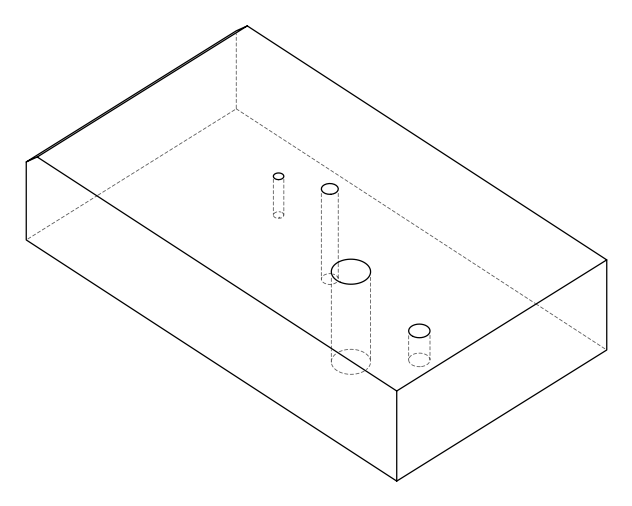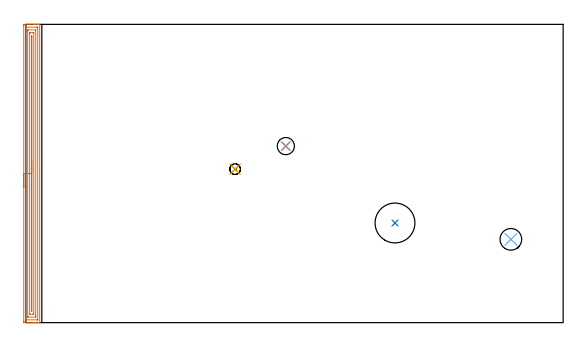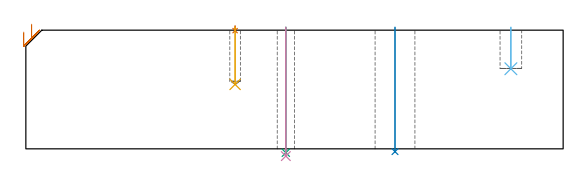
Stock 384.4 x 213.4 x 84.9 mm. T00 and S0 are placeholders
(PLAN: 7 operations, 6 tool changes, 10.1 min)
(1 SPOT_DRILL | STEP1POCKET | NXT0321_9005460120000 | 0.03 min | 1 mm3)
(2 INDEXABLE_INSERT_DRILL_THROUGH_HOLE_FROM_SOLID | STEP1HOLE | NXT0302_028 | 0.36 min | 54118 mm3)
(3 DRILL_THROUGH_HOLE_FROM_SOLID_MATERIAL | STEP1HOLE_1 | NXT0301_042 | 0.36 min | 3335 mm3)
(4 DRILL_TO_ENLARGE_THROUGH_HOLE | STEP1HOLE_1 | UGT0301_232 | 0.37 min | 6722 mm3)
(5 DRILL_BLIND_HOLE_INTO_CENTER | STEP1POCKET | UGT0301_195 | 0.16 min | 1681 mm3)
(6 INDEXABLE_INSERT_DRILL_BLIND_HOLE_FROM_SOLID | STEP1POCKET_1 | NXT0302_002 | 0.12 min | 5161 mm3)
(7 AREA_MILL | FG_CHAMFER_SURFACE | UGT0205_001 | 8.7 min | 13867 mm3)
(TOOL NXT0321_9005460120000 | NC Spot Drill, 142deg, 12mm, Carbide, Uncoated | D12 PA142 FL30 Z2)
(TOOL NXT0302_028 | Index. Insert Drill 28.5mm [880-D2850L32-03] | D28.5 PA176 FL86 Z2)
(TOOL NXT0301_042 | Carbide Drill 7.1mm [860.1-0710-057A1-MM 2214] | D7.1 PA140 FL85 Z2)
(TOOL UGT0301_232 | Twist Drill 12.3 mm | D12.3 PA118 FL97 Z2)
(TOOL UGT0301_195 | Twist Drill 7.6 mm | D7.6 PA118 FL73 Z2)
(TOOL NXT0302_002 | Index. Insert Drill 15.5mm [880-D1550L20-05] | D15.5 PA176 FL78 Z2)
(TOOL UGT0205_001 | Chamfer Mill 20 x 3 x 45 deg. | D20 FL50 Z2)
(OP 1 SPOT_DRILL)
G17 G21 G94 G90
T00 M6
G54
G17 G0 G90 X149.7 Y109.8 S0 M3
G43 Z94.9 H0
G94 G81 G98 Z84.573 F250. R87.9
G80
M5
M2
(OP 2 INDEXABLE_INSERT_DRILL_THROUGH_HOLE_FROM_SOLID)
G17 G21 G94 G90
T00 M6
G54
G17 G0 G90 X264.1 Y71.3 S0 M3
G43 Z94.9 H1
G94 G81 G98 Z-1.998 F250. R86.9
G80
M5
M2
(OP 3 DRILL_THROUGH_HOLE_FROM_SOLID_MATERIAL)
G17 G21 G94 G90
T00 M6
G54
G17 G0 G90 X186. Y126.3 S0 M3
G43 Z94.9 H1
G94 G81 G98 Z-2.792 F250. R86.9
G80
M5
M2
(OP 4 DRILL_TO_ENLARGE_THROUGH_HOLE)
G17 G21 G94 G90
T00 M6
G54
G17 G0 G90 X186. Y126.3 S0 M3
G43 Z94.9 H0
G94 G73 G98 Z-5.195 F250. Q11.262 R86.9
G80
M5
M2
(OP 5 DRILL_BLIND_HOLE_INTO_CENTER)
G17 G21 G94 G90
T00 M6
G54
G17 G0 G90 X149.7 Y109.8 S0 M3
G43 Z94.9 H0
G94 G81 G98 Z46.1 F250. R86.9
G80
M5
M2
(OP 6 INDEXABLE_INSERT_DRILL_BLIND_HOLE_FROM_SOLID)
G17 G21 G94 G90
T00 M6
G54
G17 G0 G90 X347. Y59.6 S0 M3
G43 Z94.9 H1
G94 G81 G98 Z57.3 F250. R86.9
G80
M5
M2
(OP 7 AREA_MILL)
G17 G21 G94 G90
T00 M6
G54
G17 G0 G90 X-1.5 Y96.7 S1061 M3
G43 Z94.9 H0
Z83.5
G94 G1 Y96.738 Z82.628 F250.
Y96.852 Z81.764
Y97.041 Z80.912
Y97.303 Z80.08
Y97.637 Z79.274
Y98.04 Z78.5
Y98.508 Z77.764
Y99.04 Z77.072
Y99.629 Z76.429
Y100.272 Z75.84
Y100.964 Z75.309
Y101.7 Z74.84
Y102.474 Z74.437
Y103.28 Z74.103
Y104.112 Z73.841
Y104.964 Z73.652
Y105.828 Z73.538
Y106.7 Z73.5
Y212.806
X-1.495 Y213.273 Z73.503
X-1.491 Y213.39 Z73.506
X-1.37 Y213.4 Z73.627
X5.959 Z80.954
X6.546 Z81.543
X6.838 Z81.835
X8.597 Z83.592
X9.182 Z84.181
X9.477 Z84.476
X9.62 Y213.399 Z84.619
X9.894 Y213.39 Z84.893
X9.9 Y213.252 Z84.9
Y0.148
X9.894 Y0.01 Z84.893
X9.618 Y0. Z84.617
X9.182 Z84.181
X8.597 Z83.592
X6.546 Z81.543
X5.959 Z80.954
X5.373 Z80.368
X-0.783 Z74.214
X-1.077 Y0.001 Z73.92
X-1.293 Y0.004 Z73.705
X-1.491 Y0.01 Z73.506
X-1.495 Y0.17 Z73.503
X-1.499 Y0.594 Z73.501
X-1.5 Y1.023 Z73.5
Y106.7
X-0.086 Z74.914
X-0.085 Y211.315 Z74.915
X-0.084 Y211.363 Z74.916
X-0.082 Y211.386 Z74.918
X-0.08 Y211.39 Z74.92
X-0.062 Y211.392 Z74.938
X0.311 Y211.399 Z75.311
X7.718 Z82.718
X8.229 Y211.396 Z83.229
X8.404 Y211.39 Z83.404
X8.479 Y211.368 Z83.479
X8.484 Y211.138 Z83.484
X8.485 Y211.023 Z83.485
X8.486 Y210.244 Z83.486
X8.485 Y2.085 Z83.485
X8.484 Y2.037 Z83.484
X8.482 Y2.014 Z83.482
X8.48 Y2.01 Z83.48
X8.462 Y2.008 Z83.462
X8.089 Y2.001 Z83.089
X0.682 Z75.682
X0.172 Y2.004 Z75.172
X-0.004 Y2.01 Z74.996
X-0.079 Y2.032 Z74.921
X-0.084 Y2.262 Z74.916
X-0.085 Y2.377 Z74.915
X-0.086 Y3.156 Z74.914
Y106.7
X1.329 Z76.329
Y208.584
X1.33 Y209.239 Z76.33
X1.331 Y209.357 Z76.331
X1.334 Y209.384 Z76.334
X1.336 Y209.39 Z76.336
X1.351 Y209.394 Z76.351
X1.404 Y209.399 Z76.404
X6.838 Z81.838
X6.997 Y209.397 Z81.997
X7.042 Y209.394 Z82.042
X7.064 Y209.39 Z82.064
X7.066 Y209.379 Z82.066
X7.069 Y209.318 Z82.069
X7.071 Y209.239 Z82.071
Y4.816
Y4.161
X7.069 Y4.043 Z82.069
X7.066 Y4.016 Z82.066
X7.064 Y4.01 Z82.064
X7.049 Y4.006 Z82.049
X6.996 Y4.001 Z81.996
X1.562 Z76.562
X1.403 Y4.003 Z76.403
X1.358 Y4.006 Z76.358
X1.336 Y4.01 Z76.336
X1.334 Y4.021 Z76.334
X1.331 Y4.082 Z76.331
X1.329 Y4.161 Z76.329
Y106.7
X2.743 Z77.743
X2.744 Y206.564 Z77.744
X2.747 Y207.146 Z77.747
X2.75 Y207.344 Z77.75
X2.759 Y207.39 Z77.759
X2.806 Y207.393 Z77.806
X2.909 Y207.396 Z77.909
X3.321 Y207.4 Z78.321
X3.376 Z78.376
X5.135 Z80.135
X5.498 Y207.399 Z80.498
X5.588 Y207.397 Z80.588
X5.633 Y207.393 Z80.633
X5.65 Y207.39 Z80.65
X5.652 Y207.378 Z80.652
X5.654 Y207.284 Z80.654
X5.657 Y206.871 Z80.657
X5.656 Y6.836 Z80.656
X5.653 Y6.254 Z80.653
X5.65 Y6.056 Z80.65
X5.641 Y6.01 Z80.641
X5.594 Y6.007 Z80.594
X5.492 Y6.004 Z80.492
X5.079 Y6. Z80.079
X5.024 Z80.024
X3.265 Z78.265
X2.902 Y6.001 Z77.902
X2.812 Y6.003 Z77.812
X2.767 Y6.007 Z77.767
X2.75 Y6.01 Z77.75
X2.748 Y6.022 Z77.748
X2.746 Y6.116 Z77.746
X2.743 Y6.53 Z77.743
Y106.7
X4.157 Z79.157
X4.158 Y204.781 Z79.158
X4.159 Y204.823 Z79.159
X4.2 Y205.305 Z79.2
X4.24 Y204.781 Z79.24
X4.242 Y204.738 Z79.242
Y8.619
X4.241 Y8.577 Z79.241
X4.2 Y8.095 Z79.2
X4.159 Y8.619 Z79.159
X4.158 Y8.662 Z79.158
X4.157 Y106.7 Z79.157
Y107.572 Z79.195
Y108.436 Z79.309
Y109.288 Z79.498
Y110.12 Z79.76
Y110.926 Z80.094
Y111.7 Z80.497
Y112.436 Z80.965
Y113.128 Z81.496
Y113.771 Z82.086
Y114.36 Z82.729
Y114.892 Z83.421
Y115.36 Z84.157
Y115.763 Z84.931
Y116.097 Z85.737
Y116.359 Z86.569
Y116.548 Z87.42
Y116.662 Z88.285
Y116.7 Z89.157
G0 Z94.9
M5
M2
